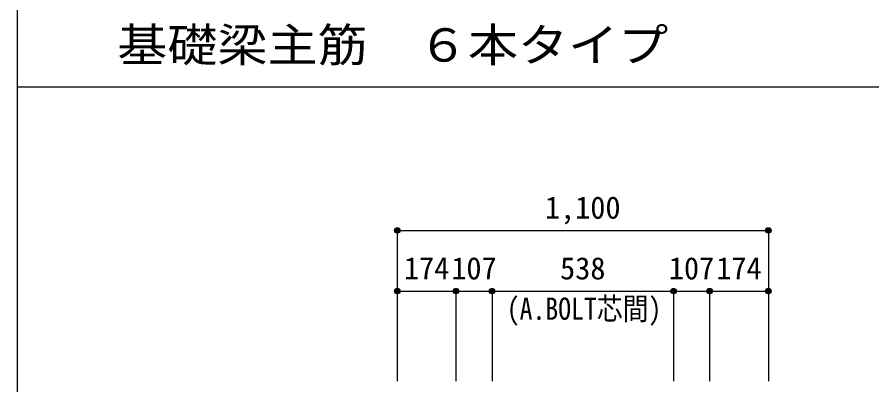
# Model space of a CAD drawing. Units: millimetres at full size, sheet at 1:30. Extents: x -5973 to 5954, y -4195 to 4201.
# Drawn here: x -5973 to -3439, y -1106 to -15 of the extents above; entities that cross this region are included whole.
import ezdxf
from ezdxf.enums import TextEntityAlignment as Align

# ---------------------------------------------------------------- set-up
doc = ezdxf.new("R2010")
doc.units = ezdxf.units.MM
doc.header["$LTSCALE"] = 30
doc.header["$PDMODE"] = 32
doc.header["$PDSIZE"] = 15
for name, color, linetype in [('0-7_文字', 4, 'Continuous'), ('0-D_寸法', 4, 'Continuous'), ('6-7_文字', 7, 'Continuous'), ('F-0_枠', 6, 'Continuous')]:
    doc.layers.add(name, color=color, linetype=linetype)
doc.styles.add('ＭＳ ゴシック', font='')
doc.styles.get('ＭＳ ゴシック').set_extended_font_data('MS Gothic')

msp = doc.modelspace()

# ---------------------------------------------------------------- linework, layer by layer
at = {"layer": '0-D_寸法'}
for p, q in [((-4845.8, -647.85), (-3745.8, -647.85)), ((-4845.8, -647.85), (-4845.8, -827.85)), ((-4845.8, -647.85), (-4845.8, -827.85)), ((-4845.8, -647.85), (-3745.8, -647.85)), ((-3745.8, -647.85), (-3745.8, -827.85)), ((-4845.8, -827.85), (-4671.8, -827.85)), ((-4845.8, -827.85), (-4845.8, -1094.89)), ((-4671.8, -827.85), (-4671.8, -1094.89)), ((-4671.8, -827.85), (-4564.8, -827.85)), ((-4564.8, -827.85), (-4564.8, -1094.89)), ((-4564.8, -827.85), (-4026.8, -827.85)), ((-4026.8, -827.85), (-4026.8, -1094.89)), ((-4026.8, -827.85), (-3919.8, -827.85)), ((-3919.8, -827.85), (-3919.8, -1094.89)), ((-3919.8, -827.85), (-3745.8, -827.85)), ((-3745.8, -827.85), (-3745.8, -1094.89)), ((-3745.8, -827.85), (-3745.8, -1094.89))]:
    msp.add_line(p, q, dxfattribs=at)
for centre, radius in [((-4845.8, -647.85), 8), ((-4845.8, -647.85), 7.2), ((-4845.8, -647.85), 6.4), ((-4845.8, -647.85), 5.6), ((-4845.8, -647.85), 4.8), ((-4845.8, -647.85), 4), ((-4845.8, -647.85), 3.2), ((-4845.8, -647.85), 2.4), ((-4845.8, -647.85), 1.6), ((-4845.8, -647.85), 0.8), ((-3745.8, -647.85), 8), ((-3745.8, -647.85), 7.2), ((-3745.8, -647.85), 6.4), ((-3745.8, -647.85), 5.6), ((-3745.8, -647.85), 4.8), ((-3745.8, -647.85), 4), ((-3745.8, -647.85), 3.2), ((-3745.8, -647.85), 2.4), ((-3745.8, -647.85), 1.6), ((-3745.8, -647.85), 0.8), ((-4845.8, -827.85), 8), ((-4845.8, -827.85), 7.2), ((-4845.8, -827.85), 6.4), ((-4845.8, -827.85), 5.6), ((-4845.8, -827.85), 4.8), ((-4845.8, -827.85), 4), ((-4845.8, -827.85), 3.2), ((-4845.8, -827.85), 2.4), ((-4845.8, -827.85), 1.6), ((-4845.8, -827.85), 0.8), ((-4671.8, -827.85), 8), ((-4671.8, -827.85), 7.2), ((-4671.8, -827.85), 6.4), ((-4671.8, -827.85), 5.6), ((-4671.8, -827.85), 4.8), ((-4671.8, -827.85), 4), ((-4671.8, -827.85), 3.2), ((-4671.8, -827.85), 2.4), ((-4671.8, -827.85), 1.6), ((-4671.8, -827.85), 0.8), ((-4564.8, -827.85), 8), ((-4564.8, -827.85), 7.2), ((-4564.8, -827.85), 6.4), ((-4564.8, -827.85), 5.6), ((-4564.8, -827.85), 4.8), ((-4564.8, -827.85), 4), ((-4564.8, -827.85), 3.2), ((-4564.8, -827.85), 2.4), ((-4564.8, -827.85), 1.6), ((-4564.8, -827.85), 0.8), ((-4026.8, -827.85), 8), ((-4026.8, -827.85), 7.2), ((-4026.8, -827.85), 6.4), ((-4026.8, -827.85), 5.6), ((-4026.8, -827.85), 4.8), ((-4026.8, -827.85), 4), ((-4026.8, -827.85), 3.2), ((-4026.8, -827.85), 2.4), ((-4026.8, -827.85), 1.6), ((-4026.8, -827.85), 0.8), ((-3919.8, -827.85), 8), ((-3919.8, -827.85), 7.2), ((-3919.8, -827.85), 6.4), ((-3919.8, -827.85), 5.6), ((-3919.8, -827.85), 4.8), ((-3919.8, -827.85), 4), ((-3919.8, -827.85), 3.2), ((-3919.8, -827.85), 2.4), ((-3919.8, -827.85), 1.6), ((-3919.8, -827.85), 0.8), ((-3745.8, -827.85), 8), ((-3745.8, -827.85), 7.2), ((-3745.8, -827.85), 6.4), ((-3745.8, -827.85), 5.6), ((-3745.8, -827.85), 4.8), ((-3745.8, -827.85), 4), ((-3745.8, -827.85), 3.2), ((-3745.8, -827.85), 2.4), ((-3745.8, -827.85), 1.6), ((-3745.8, -827.85), 0.8)]:
    msp.add_circle(centre, radius, dxfattribs=at)
at = {"layer": '0-D_寸法', "color": 7}
for p in [(-4845.8, -647.85), (-3745.8, -647.85), (-4845.8, -827.85), (-4671.8, -827.85), (-4564.8, -827.85), (-4026.8, -827.85), (-3919.8, -827.85), (-3745.8, -827.85)]:
    msp.add_point(p, dxfattribs=at)
at = {"layer": 'F-0_枠'}
msp.add_line((-5972.88, 4201.15), (-5972.88, -4195.24), dxfattribs=at)
at = {"layer": 'F-0_枠', "color": 2}
msp.add_line((-5972.88, -222.05), (3723.6, -222.05), dxfattribs=at)

# ---------------------------------------------------------------- texts
at = {"layer": '0-7_文字', "style": 'ＭＳ ゴシック', "width": 0.85}
msp.add_text('(A.BOLT芯間)', height=65.98, dxfattribs=at).set_placement((-4521.31, -932.62), align=Align.BOTTOM_LEFT)
at = {"layer": '0-D_寸法', "style": 'ＭＳ ゴシック'}
for s, p in [('1,100', (-4408.3, -632.85)), ('174', (-4826.3, -812.85)), ('107', (-4685.8, -812.85)), ('538', (-4363.3, -812.85)), ('107', (-4040.8, -812.85)), ('174', (-3900.3, -812.85))]:
    msp.add_text(s, height=65.98, dxfattribs=at).set_placement(p, align=Align.BOTTOM_LEFT)
at = {"layer": '6-7_文字', "color": 2, "style": 'ＭＳ ゴシック', "width": 1.1}
msp.add_text('\u3000\u3000基礎梁主筋\u3000６本タイプ', height=98.97, dxfattribs=at).set_placement((-5972.88, -177.05), align=Align.BOTTOM_LEFT)

doc.saveas('drawing.dxf')
